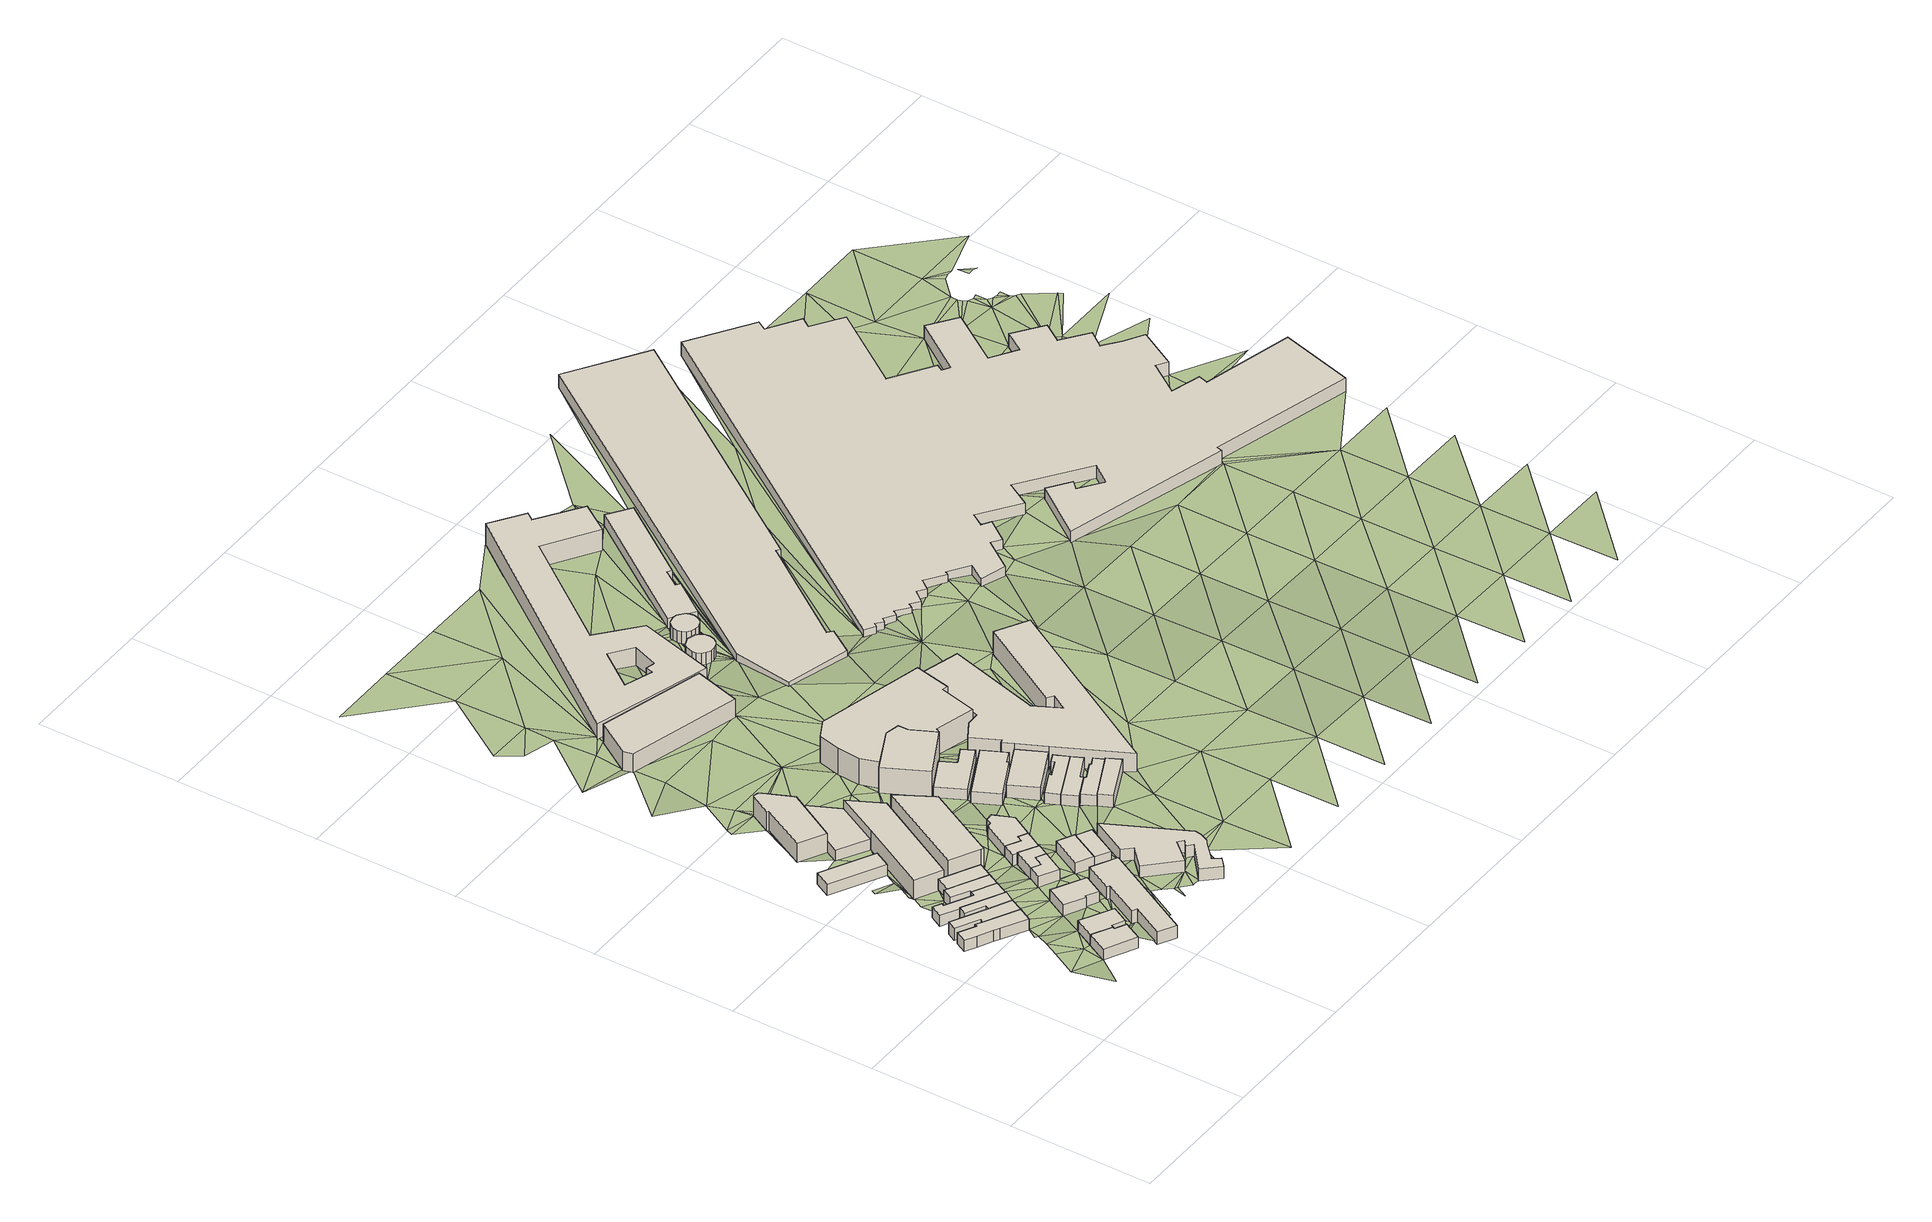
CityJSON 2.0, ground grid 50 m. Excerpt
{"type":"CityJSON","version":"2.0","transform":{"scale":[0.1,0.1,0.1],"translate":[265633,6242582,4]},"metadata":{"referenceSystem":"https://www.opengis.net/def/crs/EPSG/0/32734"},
"CityObjects":{
"building1":{"type":"Building","attributes":{"address":"20 Kingsley Road Salt River Cape Town","building":"house","building:levels":"1","footprint":{"type":"Polygon"},"plus_code":"C9XGXGX3+X2V","ground_height":11.17,"building_height":4.1,"roof_height":15.27},"geometry":[{"type":"Solid","lod":"1","boundaries":[[[[0,1,2,3]],[[1,4,5,2]],[[4,6,7,5]],[[6,8,9,7]],[[8,10,11,9]],[[10,12,13,11]],[[12,14,15,13]],[[14,16,17,15]],[[16,18,19,17]],[[18,0,3,19]],[[3,2,5,7,9,11,13,15,17,19]],[[18,16,14,12,10,8,6,4,1,0]]]]}]},
"building2":{"type":"Building","attributes":{"address":"18 Kingsley Road Salt River Cape Town","building":"house","building:levels":"1","footprint":{"type":"Polygon"},"plus_code":"C9XJXGX6+X4V","ground_height":11.17,"building_height":4.1,"roof_height":15.27},"geometry":[{"type":"Solid","lod":"1","boundaries":[[[[20,21,22,2]],[[21,23,24,22]],[[23,25,26,24]],[[25,27,28,26]],[[27,29,30,28]],[[29,31,5,30]],[[31,20,2,5]],[[2,22,24,26,28,30,5]],[[31,29,27,25,23,21,20]]]]}]},
"building3":{"type":"Building","attributes":{"address":"15 Kingsley Road Salt River Cape Town","building":"house","building:levels":"1","footprint":{"type":"Polygon"},"plus_code":"CCX6XHX9+XHW","ground_height":11.74,"building_height":4.1,"roof_height":15.84},"geometry":[{"type":"Solid","lod":"1","boundaries":[[[[32,33,34,35]],[[33,36,37,34]],[[36,38,39,37]],[[38,40,41,39]],[[40,42,43,41]],[[42,32,35,43]],[[35,34,37,39,41,43]],[[42,40,38,36,33,32]]]]}]},
"building4":{"type":"Building","attributes":{"address":"16 Kingsley Road Salt River Cape Town","building":"house","building:levels":"1","footprint":{"type":"Polygon"},"plus_code":"C9XRX4XP+X8X","ground_height":11.17,"building_height":4.1,"roof_height":15.27},"geometry":[{"type":"Solid","lod":"1","boundaries":[[[[21,44,45,22]],[[44,46,47,48,45]],[[46,49,50,51,48,47]],[[49,52,53,51,50]],[[52,23,24,53]],[[23,21,22,24]],[[22,45,48,51,53,24]],[[23,52,49,46,44,21]]]]}]},
"building5":{"type":"Building","attributes":{"address":"14 Kingsley Road Salt River Cape Town","building":"house","building:levels":"1","footprint":{"type":"Polygon"},"plus_code":"C9XRXVX4+XFX","ground_height":10.74,"building_height":4.1,"roof_height":14.84},"geometry":[{"type":"Solid","lod":"1","boundaries":[[[[44,54,55,56]],[[54,57,58,55]],[[57,59,60,58]],[[59,61,62,60]],[[61,63,64,62]],[[63,65,66,64]],[[65,67,68,66]],[[67,46,47,68]],[[46,44,56,47]],[[56,55,58,60,62,64,66,68,47]],[[46,67,65,63,61,59,57,54,44]]]]}]},
"building6":{"type":"Building","attributes":{"address":"13 Kingsley Road Salt River Cape Town","building":"house","building:levels":"1","footprint":{"type":"Polygon"},"plus_code":"CCXCXMXP+XGR","ground_height":11.74,"building_height":4.1,"roof_height":15.84},"geometry":[{"type":"Solid","lod":"1","boundaries":[[[[33,32,35,34]],[[32,69,70,35]],[[69,71,72,70]],[[71,73,74,72]],[[73,75,76,74]],[[75,33,34,76]],[[34,35,70,72,74,76]],[[75,73,71,69,32,33]]]]}]},
"building7":{"type":"Building","attributes":{"address":"5 Goldsmith Road Salt River Cape Town","building":"house","building:levels":"1","footprint":{"type":"Polygon"},"plus_code":"C9XFXJXV+XHR","ground_height":10.28,"building_height":4.1,"roof_height":14.38},"geometry":[{"type":"Solid","lod":"1","boundaries":[[[[77,78,79,80]],[[78,81,82,79]],[[81,83,84,82]],[[83,77,80,84]],[[80,79,82,84]],[[83,81,78,77]]]]}]},
"building8":{"type":"Building","attributes":{"address":"12 Kingsley Road Salt River Cape Town","building":"house","building:levels":"1","footprint":{"type":"Polygon"},"plus_code":"CCX3XFXR+XCV","ground_height":10.74,"building_height":4.1,"roof_height":14.84},"geometry":[{"type":"Solid","lod":"1","boundaries":[[[[54,85,86,55]],[[85,87,88,86]],[[87,89,90,88]],[[89,91,92,90]],[[91,93,94,92]],[[93,57,58,94]],[[57,54,55,58]],[[55,86,88,90,92,94,58]],[[57,93,91,89,87,85,54]]]]}]},
"building9":{"type":"Building","attributes":{"address":"10 Kingsley Road Salt River Cape Town","building":"house","building:levels":"1","footprint":{"type":"Polygon"},"plus_code":"CCX6XMXG+X8V","ground_height":10.74,"building_height":4.1,"roof_height":14.84},"geometry":[{"type":"Solid","lod":"1","boundaries":[[[[85,95,96,86]],[[95,97,98,96]],[[97,99,100,98]],[[99,87,88,100]],[[87,85,86,88]],[[86,96,98,100,88]],[[87,99,97,95,85]]]]}]},
"building10":{"type":"Building","attributes":{"address":"9 Kingsley Road Salt River Cape Town","building":"house","building:levels":"1","footprint":{"type":"Polygon"},"plus_code":"CCXRXRXC+X4W","ground_height":11.18,"building_height":4.1,"roof_height":15.28},"geometry":[{"type":"Solid","lod":"1","boundaries":[[[[101,102,103,104]],[[102,105,106,103]],[[105,107,108,106]],[[107,109,110,108]],[[109,111,112,110]],[[111,101,104,112]],[[104,103,106,108,110,112]],[[111,109,107,105,102,101]]]]}]},
"building11":{"type":"Building","attributes":{"address":"43 Tennyson Street Salt River Cape Town","building":"house","building:levels":"1","footprint":{"type":"Polygon"},"plus_code":"CFX7XVXM+XHX","ground_height":11.67,"building_height":4.1,"roof_height":15.77},"geometry":[{"type":"Solid","lod":"1","boundaries":[[[[113,114,115,116]],[[114,117,118,115]],[[117,119,120,118]],[[119,121,122,120]],[[121,123,124,122]],[[123,125,126,124]],[[125,127,128,126]],[[127,113,116,128]],[[116,115,118,120,122,124,126,128]],[[127,125,123,121,119,117,114,113]]]]}]},
"building12":{"type":"Building","attributes":{"address":"381 Lower Main Road Salt River Cape Town","building":"office","building:levels":"2","footprint":{"type":"Polygon"},"plus_code":"CCX6XJXJ+X3X","ground_height":10.28,"building_height":6.9,"roof_height":17.18},"geometry":[{"type":"Solid","lod":"1","boundaries":[[[[129,130,131,132,133,134]],[[130,135,136,132,131]],[[135,137,138,136]],[[137,139,140,138]],[[139,129,134,133,140]],[[133,132,136,138,140]],[[139,137,135,130,129]]]]}]},
"building13":{"type":"Building","attributes":{"building":"retail","building:levels":"2","footprint":{"type":"Polygon"},"plus_code":"C9XVXCXX+XJX","ground_height":9.85,"building_height":6.9,"roof_height":16.75},"geometry":[{"type":"Solid","lod":"1","boundaries":[[[[141,142,143,144,145,146]],[[142,147,148,144,143]],[[147,149,150,148]],[[149,151,152,150]],[[151,153,154,152]],[[153,155,156,154]],[[155,157,158,156]],[[157,159,160,158]],[[159,141,146,145,160]],[[145,144,148,150,152,154,156,158,160]],[[159,157,155,153,151,149,147,142,141]]]]}]},
"building14":{"type":"Building","attributes":{"address":"7 Kingsley Road Salt River Cape Town","building":"house","building:levels":"1","footprint":{"type":"Polygon"},"plus_code":"CFX3XFXC+X4W","ground_height":11.18,"building_height":4.1,"roof_height":15.28},"geometry":[{"type":"Solid","lod":"1","boundaries":[[[[161,162,163,164]],[[162,165,166,163]],[[165,167,168,166]],[[167,169,170,168]],[[169,171,172,170]],[[171,161,164,172]],[[164,163,166,168,170,172]],[[171,169,167,165,162,161]]]]}]},
"building15":{"type":"Building","attributes":{"building":"retail","building:levels":"1","footprint":{"type":"Polygon"},"plus_code":"CCX7X4XM+X4X","ground_height":9.85,"building_height":4.1,"roof_height":13.95},"geometry":[{"type":"Solid","lod":"1","boundaries":[[[[173,174,146,134]],[[174,175,176,146]],[[175,177,178,176]],[[177,179,131,178]],[[179,173,134,131]],[[134,146,176,178,131]],[[179,177,175,174,173]]]]}]},
"building16":{"type":"Building","attributes":{"address":"The Baobab Student Accomodation 377 Lower Main Road Salt River Cape Town","building":"residential","building:levels":"3","rooms":"42","residential":"student","footprint":{"type":"Polygon"},"plus_code":"CCXPXJXH+XFW","ground_height":10.78,"building_height":9.7,"roof_height":20.48},"geometry":[{"type":"Solid","lod":"1","boundaries":[[[[180,181,96,182,183,98]],[[181,184,185,182,96]],[[184,186,187,185]],[[186,188,189,187]],[[188,180,98,183,189]],[[183,182,185,187,189]],[[188,186,184,181,180]]]]}]},
"building17":{"type":"Building","attributes":{"address":"5 Kingsley Road Salt River Cape Town","building":"house","building:levels":"1","footprint":{"type":"Polygon"},"plus_code":"CFX6XGXR+X3V","ground_height":11.18,"building_height":4.1,"roof_height":15.28},"geometry":[{"type":"Solid","lod":"1","boundaries":[[[[190,191,172,164]],[[191,192,170,172]],[[192,193,168,170]],[[193,194,195,196,168]],[[194,197,198,199,196,195]],[[197,190,164,199,198]],[[164,172,170,168,196,199]],[[197,194,193,192,191,190]]]]}]},
"building18":{"type":"Building","attributes":{"address":"3 Kingsley Road Salt River Cape Town","building":"house","building:levels":"1","footprint":{"type":"Polygon"},"plus_code":"CFX9X2X5+X4R","ground_height":10.78,"building_height":4.1,"roof_height":14.88},"geometry":[{"type":"Solid","lod":"1","boundaries":[[[[194,200,201,195]],[[200,202,203,201]],[[202,204,205,203]],[[204,206,207,205]],[[206,208,209,207]],[[208,197,198,209]],[[197,194,195,198]],[[195,201,203,205,207,209,198]],[[197,208,206,204,202,200,194]]]]}]},
"building19":{"type":"Building","attributes":{"address":"373 Lower Main Road Salt River Cape Town","building":"house","building:levels":"1","footprint":{"type":"Polygon"},"plus_code":"CFXMXWX7+XVR","ground_height":11.18,"building_height":4.1,"roof_height":15.28},"geometry":[{"type":"Solid","lod":"1","boundaries":[[[[210,211,212,213,214,215]],[[211,216,217,213,212]],[[216,218,219,217]],[[218,210,215,214,219]],[[214,213,217,219]],[[218,216,211,210]]]]}]},
"building20":{"type":"Building","attributes":{"address":"375 Lower Main Road Salt River Cape Town","building":"retail","building:levels":"1","footprint":{"type":"Polygon"},"plus_code":"CFXGX8XQ+XGR","ground_height":10.78,"building_height":4.1,"roof_height":14.88},"geometry":[{"type":"Solid","lod":"1","boundaries":[[[[220,221,222,201]],[[221,223,224,222]],[[223,225,226,224]],[[225,227,228,226]],[[227,229,230,228]],[[229,231,207,230]],[[231,232,205,207]],[[232,233,203,205]],[[233,220,201,203]],[[201,222,224,226,228,230,207,205,203]],[[233,232,231,229,227,225,223,221,220]]]]}]},
"building21":{"type":"Building","attributes":{"address":"371 Lower Main Road Salt River Cape Town","building":"house","building:levels":"1","footprint":{"type":"Polygon"},"plus_code":"CFXXX8XH+XFW","ground_height":10.99,"building_height":4.1,"roof_height":15.09},"geometry":[{"type":"Solid","lod":"1","boundaries":[[[[210,218,234,215]],[[218,235,236,234]],[[235,237,238,236]],[[237,210,215,238]],[[215,234,236,238]],[[237,235,218,210]]]]}]},
"building22":{"type":"Building","attributes":{"address":"369 Lower Main Road Salt River Cape Town","building":"commercial","building:levels":"1","footprint":{"type":"Polygon"},"plus_code":"CGXCXVXW+XJW","ground_height":11.42,"building_height":4.1,"roof_height":15.52},"geometry":[{"type":"Solid","lod":"1","boundaries":[[[[239,240,241,242]],[[240,243,244,241]],[[243,245,246,244]],[[245,247,248,246]],[[247,249,250,248]],[[249,251,252,250]],[[251,253,254,252]],[[253,255,256,254]],[[255,257,258,256]],[[257,259,260,258]],[[259,261,262,260]],[[261,263,264,262]],[[263,265,266,264]],[[265,267,268,266]],[[267,269,270,268]],[[269,271,272,270]],[[271,239,242,272]],[[242,241,244,246,248,250,252,254,256,258,260,262,264,266,268,270,272]],[[271,269,267,265,263,261,259,257,255,253,251,249,247,245,243,240,239]]]]}]},
"building23":{"type":"Building","attributes":{"address":"266 Lower Main Road Salt River Cape Town","building":"commercial","building:levels":"3","footprint":{"type":"Polygon"},"plus_code":"CGX3XMXX+X6W","ground_height":9.84,"building_height":9.7,"roof_height":19.54},"geometry":[{"type":"Solid","lod":"1","boundaries":[[[[273,274,275,276]],[[274,277,278,275]],[[277,279,280,278]],[[279,281,282,280]],[[281,283,284,282]],[[283,285,286,284]],[[285,273,276,286]],[[276,275,278,280,282,284,286]],[[285,283,281,279,277,274,273]]]]}]},
"building24":{"type":"Building","attributes":{"address":"The Palace 1-3 Malta Road Salt River Cape Town","building":"cinema","building:use":"commercial","building:levels":"2","footprint":{"type":"Polygon"},"plus_code":"CCXXXJXG+XPW","ground_height":8.34,"building_height":6.9,"roof_height":15.24},"geometry":[{"type":"Solid","lod":"1","boundaries":[[[[287,288,289,290]],[[288,291,292,289]],[[291,293,294,292]],[[293,295,296,294]],[[295,287,290,296]],[[290,289,292,294,296]],[[295,293,291,288,287]]]]}]},
"building25":{"type":"Building","attributes":{"address":"262 Lower Main Road Salt River Cape Town","building":"retail","building:levels":"1","footprint":{"type":"Polygon"},"plus_code":"CGX6X5X4+XFR","ground_height":10.2,"building_height":4.1,"roof_height":14.3},"geometry":[{"type":"Solid","lod":"1","boundaries":[[[[297,298,299,300]],[[298,301,302,299]],[[301,303,304,302]],[[303,305,306,304]],[[305,307,308,306]],[[307,297,300,308]],[[300,299,302,304,306,308]],[[307,305,303,301,298,297]]]]}]},
"building26":{"type":"Building","attributes":{"address":"260 Lower Main Road Salt River Cape Town","building":"retail","building:levels":"1","footprint":{"type":"Polygon"},"plus_code":"CGXHXPXQ+XHV","ground_height":10.2,"building_height":4.1,"roof_height":14.3},"geometry":[{"type":"Solid","lod":"1","boundaries":[[[[309,310,311,312]],[[310,313,314,311]],[[313,315,316,314]],[[315,317,318,316]],[[317,319,320,318]],[[319,309,312,320]],[[312,311,314,316,318,320]],[[319,317,315,313,310,309]]]]}]},
"building27":{"type":"Building","attributes":{"address":"258 Lower Main Road Salt River Cape Town","building":"retail","building:levels":"1","footprint":{"type":"Polygon"},"plus_code":"CGXWXXXC+XGW","ground_height":10.62,"building_height":4.1,"roof_height":14.72},"geometry":[{"type":"Solid","lod":"1","boundaries":[[[[321,322,323,324]],[[322,325,326,323]],[[325,327,328,326]],[[327,321,324,328]],[[324,323,326,328]],[[327,325,322,321]]]]}]},
"building28":{"type":"Building","attributes":{"address":"Lower Main Road Salt River Cape Town","building":"retail","building:levels":"1","footprint":{"type":"Polygon"},"plus_code":"CHX3XGXQ+X2V","ground_height":10.25,"building_height":4.1,"roof_height":14.35},"geometry":[{"type":"Solid","lod":"1","boundaries":[[[[329,330,331,332]],[[330,333,334,331]],[[333,335,336,334]],[[335,337,338,336]],[[337,339,340,338]],[[339,341,342,340]],[[341,343,344,342]],[[343,329,332,344]],[[332,331,334,336,338,340,342,344]],[[343,341,339,337,335,333,330,329]]]]}]},
"building29":{"type":"Building","attributes":{"address":"Lower Main Road Salt River Cape Town","building":"retail","building:levels":"1","footprint":{"type":"Polygon"},"plus_code":"CHX5XWXW+X7W","ground_height":10.25,"building_height":4.1,"roof_height":14.35},"geometry":[{"type":"Solid","lod":"1","boundaries":[[[[330,329,332,331]],[[329,345,346,332]],[[345,347,348,346]],[[347,349,350,348]],[[349,351,352,350]],[[351,353,354,352]],[[353,330,331,354]],[[331,332,346,348,350,352,354]],[[353,351,349,347,345,329,330]]]]}]},
"building30":{"type":"Building","attributes":{"address":"Lower Main Road Salt River Cape Town","building":"retail","building:levels":"1","footprint":{"type":"Polygon"},"plus_code":"CHX8XRX2+XMV","ground_height":10.25,"building_height":4.1,"roof_height":14.35},"geometry":[{"type":"Solid","lod":"1","boundaries":[[[[355,356,357,358]],[[356,359,360,357]],[[359,361,362,360]],[[361,363,364,362]],[[363,365,366,364]],[[365,349,350,366]],[[349,347,348,350]],[[347,355,358,348]],[[358,357,360,362,364,366,350,348]],[[347,349,365,363,361,359,356,355]]]]}]},
"building31":{"type":"Building","attributes":{"address":"Lower Main Road Salt River Cape Town","building":"retail","building:levels":"1","footprint":{"type":"Polygon"},"plus_code":"CHXFX6X7+XHV","ground_height":10.72,"building_height":4.1,"roof_height":14.82},"geometry":[{"type":"Solid","lod":"1","boundaries":[[[[355,367,368,369,370,358]],[[367,371,372,369,368]],[[371,356,373,372]],[[356,355,358,370,373]],[[370,369,372,373]],[[356,371,367,355]]]]}]},
"building32":{"type":"Building","attributes":{"address":"Malta House 3 Malta Road 7925 Salt River","building":"commercial","building:levels":"3","footprint":{"type":"Polygon"},"plus_code":"CGXJXHX7+XMW","ground_height":9.84,"building_height":9.7,"roof_height":19.54},"geometry":[{"type":"Solid","lod":"1","boundaries":[[[[374,375,376,377]],[[375,378,379,376]],[[378,380,381,379]],[[380,382,383,381]],[[382,384,385,282,383]],[[384,386,280,282,385]],[[386,387,278,280]],[[387,388,275,278]],[[388,389,276,275]],[[389,390,391,276]],[[390,392,393,391]],[[392,394,395,393]],[[394,396,397,398,395]],[[396,374,377,398,397]],[[377,376,379,381,383,282,280,278,275,276,391,393,395,398]],[[396,394,392,390,389,388,387,386,384,382,380,378,375,374]]]]}]},
"building33":{"type":"Building","attributes":{"address":"4 Malta Road Salt River Cape Town","building":"industrial","building:levels":"2","footprint":{"type":"Polygon"},"plus_code":"CHXMX6X5+XRX","ground_height":9.91,"building_height":6.9,"roof_height":16.81},"geometry":[{"type":"Solid","lod":"1","boundaries":[[[[399,400,397,401]],[[400,402,403,397]],[[402,404,405,403]],[[404,406,407,405]],[[406,408,409,407]],[[408,410,411,409]],[[410,412,323,413,411]],[[412,414,324,415,413,323]],[[414,416,417,415,324]],[[416,418,419,417]],[[418,420,421,419]],[[420,422,423,421]],[[422,424,425,423]],[[424,426,427,425]],[[426,428,429,427]],[[428,430,431,429]],[[430,399,401,431]],[[401,397,403,405,407,409,411,413,415,417,419,421,423,425,427,429,431]],[[430,428,426,424,422,420,418,416,414,412,410,408,406,404,402,400,399]]]]}]},
"building34":{"type":"Building","attributes":{"building":"storage_tank","building:levels":"1","footprint":{"type":"Polygon"},"plus_code":"CGXVX9XX+XCV","ground_height":8.06,"building_height":4.1,"roof_height":12.16},"geometry":[{"type":"Solid","lod":"1","boundaries":[[[[432,433,434,435]],[[433,436,437,434]],[[436,438,439,437]],[[438,440,441,439]],[[440,442,443,441]],[[442,444,445,443]],[[444,446,447,445]],[[446,448,449,447]],[[448,450,451,449]],[[450,452,453,451]],[[452,454,455,453]],[[454,456,457,455]],[[456,458,459,457]],[[458,460,461,459]],[[460,462,463,461]],[[462,432,435,463]],[[435,434,437,439,441,443,445,447,449,451,453,455,457,459,461,463]],[[462,460,458,456,454,452,450,448,446,444,442,440,438,436,433,432]]]]}]},
"building35":{"type":"Building","attributes":{"address":"6 Spencer Road Salt River Cape Town","building":"commercial","building:levels":"2","footprint":{"type":"Polygon"},"plus_code":"CGX5X6XH+X8W","ground_height":6.49,"building_height":6.9,"roof_height":13.39},"geometry":[{"type":"Solid","lod":"1","boundaries":[[[[464,465,466,467]],[[465,468,469,466]],[[468,470,471,469]],[[470,472,473,471]],[[472,474,475,473]],[[474,476,477,475]],[[476,478,479,477]],[[478,480,481,479]],[[480,482,483,481]],[[482,464,467,483]],[[484,485,486,487]],[[485,488,489,486]],[[488,490,491,489]],[[490,492,493,491]],[[492,494,495,493]],[[494,484,487,495]],[[467,466,469,471,473,475,477,479,481,483],[487,486,489,491,493,495]],[[482,480,478,476,474,472,470,468,465,464],[494,492,490,488,485,484]]]]}]},
"building36":{"type":"Building","attributes":{"building":"storage_tank","building:levels":"1","footprint":{"type":"Polygon"},"plus_code":"CHX5XMXV+X2X","ground_height":7.7,"building_height":4.1,"roof_height":11.8},"geometry":[{"type":"Solid","lod":"1","boundaries":[[[[496,497,498,499]],[[497,500,501,498]],[[500,502,503,501]],[[502,504,505,503]],[[504,506,507,505]],[[506,508,509,507]],[[508,510,511,509]],[[510,512,513,511]],[[512,514,515,513]],[[514,516,517,515]],[[516,518,519,517]],[[518,520,521,519]],[[520,522,523,521]],[[522,524,525,523]],[[524,526,527,525]],[[526,528,529,527]],[[528,496,499,529]],[[499,498,501,503,505,507,509,511,513,515,517,519,521,523,525,527,529]],[[528,526,524,522,520,518,516,514,512,510,508,506,504,502,500,497,496]]]]}]},
"building37":{"type":"Building","attributes":{"building":"industrial","building:levels":"1","footprint":{"type":"Polygon"},"plus_code":"CJXCXGXV+XJV","ground_height":5.77,"building_height":4.1,"roof_height":9.87},"geometry":[{"type":"Solid","lod":"1","boundaries":[[[[530,531,532,533]],[[531,534,535,532]],[[534,536,537,535]],[[536,538,539,537]],[[538,540,541,539]],[[540,542,543,541]],[[542,544,545,543]],[[544,530,533,545]],[[533,532,535,537,539,541,543,545]],[[544,542,540,538,536,534,531,530]]]]}]},
"building38":{"type":"Building","attributes":{"building":"industrial","building:levels":"1","footprint":{"type":"Polygon"},"plus_code":"CPX4XGX5+XQW","ground_height":5.6,"building_height":4.1,"roof_height":9.7},"geometry":[{"type":"Solid","lod":"1","boundaries":[[[[546,547,548,549]],[[547,550,551,548]],[[550,552,553,551]],[[552,554,555,553]],[[554,556,557,555]],[[556,558,559,557]],[[558,560,561,559]],[[560,562,563,561]],[[562,546,549,563]],[[549,548,551,553,555,557,559,561,563]],[[562,560,558,556,554,552,550,547,546]]]]}]},
"building39":{"type":"Building","attributes":{"building":"industrial","building:levels":"1","footprint":{"type":"Polygon"},"plus_code":"CVX2X3XW+XRW","ground_height":5.44,"building_height":4.1,"roof_height":9.54},"geometry":[{"type":"Solid","lod":"1","boundaries":[[[[564,565,566,567]],[[565,568,569,566]],[[568,570,571,569]],[[570,572,573,571]],[[572,574,575,573]],[[574,576,577,575]],[[576,578,579,577]],[[578,580,581,579]],[[580,582,583,581]],[[582,584,585,583]],[[584,586,587,585]],[[586,588,589,587]],[[588,590,591,589]],[[590,592,593,591]],[[592,594,595,593]],[[594,596,597,595]],[[596,598,599,597]],[[598,600,601,599]],[[600,602,603,601]],[[602,604,605,603]],[[604,606,607,605]],[[606,608,609,607]],[[608,610,611,609]],[[610,612,613,611]],[[612,614,615,613]],[[614,616,617,615]],[[616,618,619,617]],[[618,620,621,619]],[[620,622,623,621]],[[622,624,625,623]],[[624,626,627,625]],[[626,628,629,627]],[[628,630,631,629]],[[630,632,633,631]],[[632,634,635,633]],[[634,636,637,635]],[[636,638,639,637]],[[638,640,641,639]],[[640,642,643,641]],[[642,644,645,643]],[[644,646,647,645]],[[646,648,649,647]],[[648,650,651,649]],[[650,652,653,651]],[[652,654,655,653]],[[654,656,657,655]],[[656,658,659,657]],[[658,660,661,659]],[[660,662,663,661]],[[662,664,665,663]],[[664,666,667,665]],[[666,668,669,667]],[[668,670,671,669]],[[670,672,673,671]],[[672,674,675,673]],[[674,676,677,675]],[[676,678,679,677]],[[678,680,681,679]],[[680,682,683,681]],[[682,684,685,683]],[[684,564,567,685]],[[567,566,569,571,573,575,577,579,581,583,585,587,589,591,593,595,597,599,601,603,605,607,609,611,613,615,617,619,621,623,625,627,629,631,633,635,637,639,641,643,645,647,649,651,653,655,657,659,661,663,665,667,669,671,673,675,677,679,681,683,685]],[[684,682,680,678,676,674,672,670,668,666,664,662,660,658,656,654,652,650,648,646,644,642,640,638,636,634,632,630,628,626,624,622,620,618,616,614,612,610,608,606,604,602,600,598,596,594,592,590,588,586,584,582,580,578,576,574,572,570,568,565,564]]]]}]},
"terrain1":{"type":"TINRelief","geometry":[{"type":"CompositeSurface","lod":"1","boundaries":[[[686,687,36]],[[688,686,689]],[[36,689,686]],[[690,688,689]],[[36,33,689]],[[691,25,692]],[[689,75,690]],[[693,694,695]],[[690,75,695]],[[689,33,75]],[[696,691,692]],[[91,63,61]],[[693,695,102]],[[63,89,697]],[[61,59,91]],[[89,63,91]],[[102,695,75]],[[40,32,42]],[[40,69,32]],[[698,697,89]],[[699,693,102]],[[700,701,698]],[[40,71,69]],[[700,702,701]],[[91,59,57]],[[93,91,57]],[[703,704,705]],[[700,698,99]],[[89,99,698]],[[704,703,702]],[[706,40,707]],[[702,700,704]],[[99,89,87]],[[71,40,706]],[[101,708,699]],[[75,709,102]],[[699,102,101]],[[99,710,700]],[[700,711,704]],[[73,709,75]],[[71,712,73]],[[706,712,71]],[[708,101,713]],[[99,97,710]],[[714,83,715]],[[700,716,711]],[[713,162,717]],[[712,718,73]],[[709,73,719]],[[101,162,713]],[[175,720,714]],[[719,721,709]],[[73,722,719]],[[73,718,722]],[[161,85,717]],[[715,711,716]],[[717,162,161]],[[716,714,715]],[[101,165,162]],[[723,85,724]],[[725,127,726]],[[727,728,720]],[[725,729,730]],[[722,111,719]],[[101,111,165]],[[97,188,710]],[[724,85,208]],[[85,161,208]],[[731,732,151]],[[111,722,733]],[[151,732,728]],[[734,165,111]],[[730,127,725]],[[161,197,208]],[[165,734,735]],[[208,206,724]],[[731,151,736]],[[111,733,734]],[[736,737,731]],[[735,167,165]],[[167,735,734]],[[738,724,206]],[[739,710,188]],[[737,740,741]],[[730,742,743]],[[736,151,149]],[[744,745,746]],[[733,747,734]],[[149,147,736]],[[730,743,127]],[[738,186,724]],[[733,127,747]],[[734,748,167]],[[742,744,749]],[[750,741,740]],[[749,743,742]],[[744,746,749]],[[751,167,748]],[[738,206,752]],[[746,753,749]],[[235,747,127]],[[754,750,755]],[[743,756,127]],[[753,757,749]],[[200,751,748]],[[127,249,235]],[[754,755,758]],[[738,752,186]],[[127,756,249]],[[759,737,736]],[[760,174,129]],[[736,147,759]],[[759,147,142]],[[200,748,210]],[[174,759,142]],[[760,129,739]],[[761,754,758]],[[752,762,763]],[[752,763,186]],[[237,235,249]],[[749,757,764]],[[765,739,188]],[[766,767,768]],[[769,186,763]],[[770,740,737]],[[188,186,771]],[[772,749,773]],[[749,764,773]],[[249,247,237]],[[760,739,765]],[[774,775,776]],[[760,777,174]],[[755,778,758]],[[237,247,210]],[[210,779,200]],[[740,770,750]],[[186,769,780]],[[761,768,767]],[[200,779,221]],[[188,771,765]],[[781,772,773]],[[759,174,777]],[[776,775,782]],[[783,769,221]],[[759,770,737]],[[761,758,784]],[[768,785,766]],[[186,301,771]],[[758,778,784]],[[186,780,301]],[[765,786,760]],[[787,210,247]],[[780,769,783]],[[768,761,784]],[[777,760,786]],[[765,771,788]],[[789,786,765]],[[783,221,779]],[[210,790,779]],[[790,210,787]],[[791,247,792]],[[785,793,794]],[[795,796,782]],[[797,759,777]],[[788,771,297]],[[779,798,783]],[[792,796,795]],[[787,247,799]],[[782,800,795]],[[799,247,791]],[[801,750,770]],[[802,779,790]],[[798,779,803]],[[803,779,802]],[[759,797,375]],[[301,780,804]],[[783,798,805]],[[787,799,806]],[[768,784,807]],[[778,293,784]],[[808,803,802]],[[770,759,801]],[[788,297,273]],[[792,809,791]],[[792,795,809]],[[785,768,807]],[[801,759,375]],[[303,301,804]],[[297,307,305]],[[322,805,798]],[[793,785,807]],[[810,803,808]],[[297,305,273]],[[808,811,337]],[[812,795,800]],[[813,805,317]],[[349,363,351]],[[363,349,365]],[[337,335,808]],[[371,791,809]],[[801,375,814]],[[815,273,305]],[[815,816,273]],[[305,303,815]],[[335,810,808]],[[815,303,804]],[[317,805,322]],[[804,317,817]],[[784,293,818]],[[353,351,363]],[[819,815,804]],[[819,804,817]],[[317,322,817]],[[333,810,335]],[[815,820,816]],[[359,363,361]],[[333,330,810]],[[795,821,809]],[[353,363,359]],[[330,359,810]],[[809,822,371]],[[801,814,823]],[[359,330,353]],[[807,824,793]],[[825,826,827]],[[820,828,816]],[[810,359,822]],[[801,823,293]],[[822,359,356]],[[829,827,826]],[[374,814,375]],[[356,371,822]],[[784,830,807]],[[812,821,795]],[[809,821,822]],[[831,828,820]],[[823,814,832]],[[293,823,818]],[[833,834,826]],[[826,834,829]],[[396,828,831]],[[396,394,828]],[[832,814,835]],[[818,823,836]],[[835,814,374]],[[836,823,832]],[[837,818,838]],[[838,818,839]],[[840,839,818]],[[841,818,837]],[[840,818,842]],[[822,821,843]],[[844,812,845]],[[830,824,807]],[[842,818,836]],[[841,846,818]],[[847,848,849]],[[850,851,846]],[[849,848,852]],[[841,853,846]],[[812,844,821]],[[842,836,854]],[[830,784,855]],[[854,836,856]],[[857,858,853]],[[856,836,859]],[[846,853,858]],[[832,835,860]],[[442,859,836]],[[861,857,862]],[[858,857,863]],[[863,857,861]],[[864,846,858]],[[849,865,847]],[[850,846,866]],[[867,861,862]],[[846,864,868]],[[869,870,862]],[[867,862,870]],[[836,871,442]],[[872,846,868]],[[869,446,873]],[[874,446,444]],[[444,442,871]],[[873,870,869]],[[821,875,843]],[[843,418,822]],[[876,851,850]],[[866,846,872]],[[873,446,874]],[[865,877,847]],[[871,874,444]],[[878,835,374]],[[844,875,821]],[[866,872,506]],[[871,836,879]],[[506,504,866]],[[866,504,502]],[[878,374,877]],[[835,878,860]],[[850,866,876]],[[879,880,871]],[[502,879,866]],[[880,879,881]],[[849,882,865]],[[881,879,500]],[[502,500,879]],[[883,879,836]],[[875,884,843]],[[851,876,885]],[[886,887,844]],[[882,877,865]],[[860,888,889]],[[878,877,882]],[[860,890,888]],[[878,890,860]],[[836,891,883]],[[843,884,892]],[[418,843,892]],[[875,844,893]],[[890,878,894]],[[895,890,894]],[[896,876,866]],[[894,878,897]],[[891,836,898]],[[899,883,891]],[[900,889,901]],[[844,887,893]],[[894,897,902]],[[903,899,891]],[[897,878,904]],[[888,901,889]],[[884,875,905]],[[882,906,878]],[[885,876,896]],[[418,907,882]],[[908,904,878]],[[909,897,904]],[[531,896,866]],[[892,907,418]],[[836,530,898]],[[875,893,905]],[[878,906,908]],[[906,882,907]],[[910,904,908]],[[884,911,892]],[[900,901,912]],[[913,887,914]],[[915,916,917]],[[908,918,919]],[[884,905,911]],[[918,908,906]],[[915,478,916]],[[907,892,920]],[[898,530,891]],[[921,901,888]],[[906,907,922]],[[896,531,478]],[[893,887,923]],[[918,906,924]],[[918,924,925]],[[911,920,892]],[[926,916,478]],[[922,924,906]],[[922,907,927]],[[887,913,923]],[[478,531,926]],[[905,893,928]],[[927,907,920]],[[531,530,926]],[[929,530,836]],[[930,924,922]],[[931,924,930]],[[893,923,928]],[[932,911,905]],[[921,888,933]],[[934,935,913]],[[936,927,920]],[[905,928,932]],[[530,937,926]],[[936,938,927]],[[911,939,920]],[[913,940,923]],[[941,938,936]],[[920,942,936]],[[911,932,939]],[[913,935,940]],[[936,942,941]],[[923,943,928]],[[920,939,942]],[[944,945,946]],[[921,554,901]],[[923,940,943]],[[941,947,946]],[[942,947,941]],[[928,948,932]],[[949,933,888]],[[947,944,946]],[[950,951,935]],[[928,943,948]],[[939,932,952]],[[953,947,942]],[[939,952,942]],[[940,935,954]],[[952,932,948]],[[955,947,953]],[[554,921,933]],[[935,951,954]],[[943,940,956]],[[957,955,953]],[[940,954,956]],[[957,958,959]],[[957,960,955]],[[961,948,943]],[[952,962,942]],[[963,951,964]],[[957,959,960]],[[943,956,961]],[[948,965,952]],[[951,966,954]],[[948,961,965]],[[951,963,966]],[[954,967,956]],[[952,965,962]],[[954,966,967]],[[956,968,961]],[[969,970,963]],[[965,961,968]],[[956,967,968]],[[965,968,962]],[[962,968,971]],[[966,963,972]],[[973,974,975]],[[967,966,976]],[[977,978,974]],[[979,980,981]],[[979,981,982]],[[977,974,973]],[[979,982,980]],[[971,968,983]],[[676,978,977]],[[967,984,968]],[[985,676,982]],[[980,982,986]],[[987,988,989]],[[990,991,992]],[[991,990,993]],[[982,676,986]],[[994,676,977]],[[989,995,987]],[[986,676,994]],[[996,992,997]],[[994,977,998]],[[977,995,999]],[[1000,1001,1002]],[[992,996,990]],[[1003,1004,1005]],[[1004,1003,1001]],[[1006,995,989]],[[1006,989,1005]],[[1001,1000,1007]],[[977,999,998]],[[995,1008,999]],[[995,1006,1009]],[[995,1009,1008]],[[994,1010,986]],[[1011,994,998]],[[1001,1007,1012]],[[1004,1013,1005]],[[1014,1006,1005]],[[1004,1001,1015]],[[1009,1006,1016]],[[1010,994,1011]],[[1017,1016,1006]],[[1018,1014,1005]],[[1006,1019,1017]],[[1020,1016,1017]],[[1021,1019,1006]],[[1005,1013,1018]],[[1006,1014,1021]],[[1021,1022,1019]],[[998,1023,1011]],[[1004,1024,1013]],[[1025,1022,1021]],[[1026,1011,1023]],[[1027,1011,1026]],[[1028,1029,1030]],[[1029,1031,1030]],[[1032,1011,1027]],[[1011,1032,1010]]]}]}
},
"vertices":[
[250,436,71],[275,483,71],[275,483,113],[250,436,113],[161,543,71],[161,543,113],[138,556,71],[138,556,113],[134,547,71],[134,547,113],[75,578,71],[75,578,113],[55,539,71],[55,539,113],[93,519,71],[93,519,113],[143,493,71],[143,493,113],[162,483,71],[162,483,113],
[275,483,67],[298,528,67],[298,528,113],[223,565,67],[223,565,113],[104,628,67],[104,628,113],[87,597,67],[87,597,113],[167,555,67],[167,555,113],[161,543,67],
[352,202,77],[284,238,77],[284,238,118],[352,202,118],[245,166,77],[245,166,118],[353,111,77],[353,111,118],[386,175,77],[386,175,118],[348,195,77],[348,195,118],
[321,565,67],[321,565,113],[180,639,67],[180,639,108],[180,639,113],[165,610,67],[165,610,108],[165,610,113],[229,578,67],[229,578,113],
[347,616,67],[347,616,108],[321,565,108],[267,657,67],[267,657,108],[259,641,67],[259,641,108],[167,689,67],[167,689,108],[172,698,67],[172,698,108],[143,713,67],[143,713,108],[120,670,67],[120,670,108],
[356,210,77],[356,210,118],[398,188,77],[398,188,118],[430,248,77],[430,248,118],[320,307,77],[320,307,118],
[62,1037,62],[242,941,62],[242,941,104],[62,1037,104],[272,998,62],[272,998,104],[92,1093,62],[92,1093,104],
[368,657,67],[368,657,108],[240,724,67],[240,724,108],[229,729,67],[229,729,108],[210,693,67],[210,693,108],[270,662,67],[270,662,108],
[394,706,67],[394,706,108],[296,757,67],[296,757,108],[265,773,67],[265,773,108],
[402,463,72],[362,388,72],[362,388,113],[402,463,113],[432,351,72],[432,351,113],[435,358,72],[435,358,113],[478,336,72],[478,336,113],[514,404,72],[514,404,113],
[554,422,70],[503,326,70],[503,326,118],[554,422,118],[512,321,70],[512,321,118],[447,198,70],[447,198,118],[464,189,70],[464,189,118],[405,78,70],[405,78,118],[465,47,70],[465,47,118],[641,377,70],[641,377,118],
[400,1204,60],[322,1055,60],[322,1055,99],[322,1055,132],[400,1204,132],[400,1204,99],[192,812,60],[192,812,132],[285,766,60],[285,766,132],[459,1089,60],[459,1089,132],
[338,1334,56],[296,1429,56],[296,1429,99],[296,1429,128],[338,1334,128],[338,1334,99],[289,1438,56],[289,1438,128],[273,1443,56],[273,1443,128],[266,1438,56],[266,1438,128],[228,1365,56],[228,1365,128],[234,1362,56],[234,1362,128],[152,1205,56],[152,1205,128],[242,1158,56],[242,1158,128],
[458,570,72],[436,527,72],[436,527,113],[458,570,113],[501,493,72],[501,493,113],[542,569,72],[542,569,113],[508,587,72],[508,587,113],[490,553,72],[490,553,113],
[400,1204,58],[338,1334,58],[242,1158,58],[242,1158,99],[218,1113,58],[218,1113,99],[322,1055,58],
[296,757,63],[394,706,63],[394,706,165],[296,757,165],[403,701,63],[403,701,165],[536,954,63],[536,954,165],[466,1078,63],[466,1078,165],
[458,570,68],[490,553,68],[508,587,68],[542,569,68],[563,608,68],[563,608,109],[563,608,113],[498,644,68],[498,644,109],[498,644,113],
[598,672,68],[598,672,109],[567,689,68],[567,689,109],[557,669,68],[557,669,109],[508,696,68],[508,696,109],[484,651,68],[484,651,109],
[665,549,70],[609,579,70],[609,579,111],[609,579,113],[665,549,113],[665,549,111],[553,472,70],[553,472,113],[609,442,70],[609,442,113],
[598,672,66],[640,747,66],[640,747,109],[611,813,66],[611,813,109],[584,812,66],[584,812,109],[575,793,66],[575,793,109],[560,792,66],[560,792,109],[508,696,66],[557,669,66],[567,689,66],
[609,442,111],[661,415,70],[661,415,111],[717,522,70],[717,522,111],
[850,197,70],[862,206,70],[862,206,115],[850,197,115],[875,236,70],[875,236,115],[878,258,70],[878,258,115],[747,524,70],[747,524,115],[679,395,70],[679,395,115],[708,364,70],[708,364,115],[646,302,70],[646,302,115],[743,205,70],[743,205,115],[803,275,70],[803,275,115],[823,259,70],[823,259,115],[802,242,70],[802,242,115],[823,225,70],[823,225,115],[731,147,70],[731,147,115],[783,92,70],[783,92,115],[814,119,70],[814,119,115],[795,144,70],[795,144,115],
[809,1134,58],[767,1218,58],[767,1218,155],[809,1134,155],[766,1252,58],[766,1252,155],[716,1263,58],[716,1263,155],[589,1200,58],[589,1200,155],[565,1188,58],[565,1188,155],[638,1045,58],[638,1045,155],
[248,1898,41],[256,1865,41],[256,1865,112],[248,1898,112],[647,1760,41],[647,1760,112],[691,1919,41],[691,1919,112],[327,2020,41],[327,2020,112],
[745,1094,62],[633,1037,62],[633,1037,103],[745,1094,103],[680,945,62],[680,945,103],[851,1031,62],[851,1031,103],[830,1072,62],[830,1072,103],[772,1042,62],[772,1042,103],
[677,931,59],[720,846,59],[720,846,103],[677,931,103],[859,915,59],[859,915,103],[856,922,59],[856,922,103],[898,942,59],[898,942,103],[859,1021,59],[859,1021,103],
[961,842,59],[915,935,59],[915,935,107],[961,842,107],[758,859,59],[758,859,107],[804,765,59],[804,765,107],
[815,700,62],[984,779,62],[984,779,103],[815,700,103],[961,827,62],[961,827,103],[930,813,62],[930,813,103],[935,802,62],[935,802,103],[879,776,62],[879,776,103],[875,784,62],[875,784,103],[794,745,62],[794,745,103],
[839,649,62],[839,649,103],[848,653,62],[848,653,103],[923,689,62],[923,689,103],[919,699,62],[919,699,103],[1002,740,62],[1002,740,103],
[871,607,62],[1031,684,62],[1031,684,103],[871,607,103],[1015,719,62],[1015,719,103],[987,705,62],[987,705,103],[984,710,62],[984,710,103],[926,682,62],[926,682,103],
[893,561,62],[893,561,103],[893,561,108],[871,607,108],[1054,637,62],[1054,637,108],[1031,684,108],
[1032,1361,55],[657,1452,55],[657,1452,155],[1032,1361,155],[593,1418,55],[593,1418,155],[575,1342,55],[575,1342,155],[568,1263,55],[568,1263,155],[589,1200,55],[589,1200,128],[716,1263,55],[766,1252,55],[767,1218,55],[809,1134,55],[816,1147,55],[816,1147,155],[955,1110,55],[955,1110,155],[986,1239,55],[986,1239,155],[1005,1235,55],[1005,1235,128],[1005,1235,155],
[1032,1361,41],[1005,1235,41],[1032,1361,128],[967,1105,41],[967,1105,128],[922,1103,41],[922,1103,128],[863,1067,41],[863,1067,128],[910,975,41],[910,975,128],[898,971,41],[898,971,128],[915,935,41],[915,935,128],[961,842,41],[961,842,128],[1080,604,41],[1080,604,128],[1440,1228,41],[1440,1228,128],[1332,1289,41],[1332,1289,128],[1152,978,41],[1152,978,128],[1173,964,41],[1173,964,128],[1142,908,41],[1142,908,128],[1095,997,41],[1095,997,128],[1183,1319,41],[1183,1319,128],
[818,1978,37],[833,1971,37],[833,1971,82],[818,1978,82],[849,1970,37],[849,1970,82],[864,1975,37],[864,1975,82],[877,1984,37],[877,1984,82],[886,1997,37],[886,1997,82],[890,2013,37],[890,2013,82],[889,2029,37],[889,2029,82],[882,2043,37],[882,2043,82],[871,2054,37],[871,2054,82],[842,2063,37],[842,2063,82],[816,2053,37],[816,2053,82],[806,2043,37],[806,2043,82],[797,2017,37],[797,2017,82],[799,2003,37],[799,2003,82],[806,1989,37],[806,1989,82],
[958,2866,14],[336,2048,14],[336,2048,94],[958,2866,94],[744,1928,14],[744,1928,94],[815,2192,14],[815,2192,94],[681,2306,14],[681,2306,94],[954,2672,14],[954,2672,94],[1128,2560,14],[1128,2560,94],[1196,2661,14],[1196,2661,94],[1050,2762,14],[1050,2762,94],[1069,2789,14],[1069,2789,94],[539,2086,14],[634,2214,14],[634,2214,94],[539,2086,94],[708,2158,14],[708,2158,94],[674,2070,14],[674,2070,94],[643,2078,14],[643,2078,94],[636,2052,14],[636,2052,94],
[948,2097,28],[952,2112,28],[952,2112,78],[948,2097,78],[950,2128,28],[950,2128,78],[944,2140,28],[944,2140,78],[924,2156,28],[924,2156,78],[910,2159,28],[910,2159,78],[885,2154,28],[885,2154,78],[873,2144,28],[873,2144,78],[865,2131,28],[865,2131,78],[862,2115,28],[862,2115,78],[864,2100,28],[864,2100,78],[872,2087,28],[872,2087,78],[883,2076,28],[883,2076,78],[898,2071,28],[898,2071,78],[913,2070,28],[913,2070,78],[928,2075,28],[928,2075,78],[940,2084,28],[940,2084,78],
[1304,2566,18],[1227,2620,18],[1227,2620,59],[1304,2566,59],[916,2182,18],[916,2182,59],[994,2127,18],[994,2127,59],[1078,2245,18],[1078,2245,59],[1063,2255,18],[1063,2255,59],[1101,2310,18],[1101,2310,59],[1115,2300,18],[1115,2300,59],
[1143,1738,6],[1126,1753,6],[1126,1753,57],[1143,1738,57],[1370,2098,6],[1370,2098,57],[1383,2089,6],[1383,2089,57],[1976,2943,6],[1976,2943,57],[1719,3113,6],[1719,3113,57],[889,1919,6],[889,1919,57],[861,1711,6],[861,1711,57],[1086,1651,6],[1086,1651,57],
[2055,2897,3],[1200,1667,3],[1200,1667,55],[2055,2897,55],[1235,1646,3],[1235,1646,55],[1243,1656,3],[1243,1656,55],[1266,1637,3],[1266,1637,55],[1278,1651,3],[1278,1651,55],[1314,1626,3],[1314,1626,55],[1326,1643,3],[1326,1643,55],[1370,1609,3],[1370,1609,55],[1379,1623,3],[1379,1623,55],[1410,1600,3],[1410,1600,55],[1442,1641,3],[1442,1641,55],[1469,1619,3],[1469,1619,55],[1497,1655,3],[1497,1655,55],[1563,1607,3],[1563,1607,55],[1569,1619,3],[1569,1619,55],[1638,1572,3],[1638,1572,55],[1601,1512,3],[1601,1512,55],[1690,1486,3],[1690,1486,55],[1762,1589,3],[1762,1589,55],[1794,1565,3],[1794,1565,55],[1849,1641,3],[1849,1641,55],[1818,1660,3],[1818,1660,55],[1846,1704,3],[1846,1704,55],[1979,1608,3],[1979,1608,55],[2028,1692,3],[2028,1692,55],[2248,1532,3],[2248,1532,55],[2198,1465,3],[2198,1465,55],[2122,1521,3],[2122,1521,55],[2146,1546,3],[2146,1546,55],[2072,1599,3],[2072,1599,55],[1941,1418,3],[1941,1418,55],[2518,1261,3],[2518,1261,55],[2523,1280,3],[2523,1280,55],[3016,1148,3],[3016,1148,55],[3084,1402,3],[3084,1402,55],[2769,1482,3],[2769,1482,55],[2778,1515,3],[2778,1515,55],[2675,1546,3],[2675,1546,55],[2749,1655,3],[2749,1655,55],[2786,1631,3],[2786,1631,55],[2859,1763,3],[2859,1763,55],[2794,1802,3],[2794,1802,55],[2737,1846,3],[2737,1846,55],[2777,1901,3],[2777,1901,55],[2688,1967,3],[2688,1967,55],[2732,2033,3],[2732,2033,55],[2634,2105,3],[2634,2105,55],[2588,2035,3],[2588,2035,55],[2501,2092,3],[2501,2092,55],[2620,2269,3],[2620,2269,55],[2526,2337,3],[2526,2337,55],[2401,2159,3],[2401,2159,55],[2375,2175,3],[2375,2175,55],[2388,2197,3],[2388,2197,55],[2248,2289,3],[2248,2289,55],[2431,2554,3],[2431,2554,55],[2329,2624,3],[2329,2624,55],[2352,2657,3],[2352,2657,55],[2246,2726,3],[2246,2726,55],[2265,2758,3],[2265,2758,55],
[145,213,77],[176,72,83],[191,300,77],[258,245,77],[216,350,77],[165,610,72],[223,565,72],[250,436,72],[228,400,72],[239,394,72],[229,578,72],[167,769,67],[186,805,67],[275,483,72],[192,812,67],[184,824,67],[205,864,67],[146,921,63],[221,902,63],[155,937,63],[464,189,77],[405,78,83],[298,528,72],[432,351,77],[285,766,67],[242,941,63],[447,198,77],[321,565,72],[218,1113,63],[272,998,63],[322,1055,63],[347,616,72],[512,321,77],[478,336,77],[152,1205,58],[435,358,77],[503,326,77],[394,706,68],[403,701,68],[520,121,83],[465,47,83],[234,1362,58],[228,1365,58],[533,115,83],[601,235,77],[165,1465,56],[154,1443,56],[554,422,72],[553,472,72],[509,495,72],[258,1500,56],[227,1583,56],[509,755,68],[459,1089,63],[258,1750,50],[106,1696,47],[628,212,77],[646,302,74],[656,185,74],[644,138,74],[665,178,74],[609,442,72],[609,579,72],[743,205,74],[256,1865,50],[563,608,72],[560,792,68],[701,146,74],[91,1936,43],[248,1898,44],[708,364,74],[731,147,74],[258,2000,44],[509,1500,56],[509,1250,60],[256,2152,39],[575,793,68],[584,812,68],[823,225,74],[565,1188,60],[93,2259,39],[144,2183,39],[258,2255,39],[611,813,68],[509,1750,49],[633,1037,63],[803,275,74],[802,242,74],[795,144,74],[814,119,82],[850,197,74],[575,1342,60],[327,2020,44],[759,755,66],[677,931,62],[823,259,74],[862,206,74],[720,846,66],[336,2048,44],[258,2505,33],[568,1263,60],[839,649,66],[638,1045,62],[589,1200,60],[815,700,66],[893,561,67],[878,258,74],[258,2755,27],[7,2755,27],[1010,245,72],[875,236,74],[593,1418,56],[758,859,66],[871,607,70],[1010,0,79],[647,1760,49],[794,745,66],[804,765,66],[859,1021,62],[859,915,62],[848,653,66],[509,2505,30],[875,784,66],[1010,495,67],[961,842,62],[879,776,66],[1261,245,68],[856,922,62],[759,1500,55],[863,1067,62],[816,1147,58],[898,971,59],[744,1928,41],[910,975,59],[922,1103,59],[1261,495,64],[1080,604,67],[759,1750,49],[509,2755,24],[636,2052,41],[643,2078,41],[539,2086,43],[955,1110,59],[634,2214,37],[759,2755,20],[967,1105,59],[861,1711,49],[674,2070,41],[708,2158,33],[1010,1500,50],[889,1919,37],[797,2017,41],[799,2003,41],[806,1989,41],[818,1978,41],[806,2043,41],[833,1971,41],[1261,755,59],[1512,245,65],[1261,0,72],[815,2192,33],[1095,997,59],[1142,908,55],[1152,978,55],[759,2255,33],[681,2306,33],[1173,964,55],[816,2053,41],[849,1970,41],[958,2866,17],[864,1975,41],[842,2063,41],[862,2115,41],[877,1984,41],[1086,1651,43],[872,2087,41],[871,2054,41],[864,2100,41],[865,2131,33],[1261,1250,48],[916,2182,28],[883,2076,41],[873,2144,33],[882,2043,41],[898,2071,37],[940,2084,37],[885,2154,33],[913,2070,37],[928,2075,37],[1512,495,59],[1010,2505,22],[1183,1319,48],[1261,1500,41],[994,2127,37],[948,2097,37],[952,2112,37],[1332,1289,48],[1078,2245,28],[1512,755,54],[954,2672,17],[1512,0,68],[1762,245,55],[1200,1667,35],[1143,1738,35],[1235,1646,35],[1115,2300,28],[1512,1000,48],[1762,495,49],[1266,1637,35],[1243,1656,35],[1128,2560,22],[1314,1626,41],[1261,2505,18],[1063,2255,28],[1126,1753,43],[1383,2089,30],[1278,1651,35],[1101,2310,28],[1370,1609,41],[1762,755,44],[1512,1500,34],[1512,1250,41],[1410,1600,34],[1326,1643,35],[1379,1623,41],[1762,1000,37],[1370,2098,30],[2013,245,44],[1762,0,60],[1050,2762,17],[1098,2787,17],[1069,2789,17],[1469,1619,34],[1442,1641,29],[1762,1250,32],[1512,2255,19],[1601,1512,34],[2013,495,39],[1563,1607,34],[1497,1655,29],[1261,2755,14],[1690,1486,27],[2013,755,32],[1719,3113,8],[1638,1572,27],[1569,1619,34],[2013,1000,28],[1762,2505,12],[2013,0,51],[2264,245,35],[1762,1500,27],[1512,3005,10],[1762,1589,27],[2013,1250,24],[2264,495,28],[1794,1565,27],[1941,1418,20],[2264,755,23],[1846,1704,22],[1818,1660,22],[1849,1641,22],[1979,1608,20],[2264,1000,19],[2055,2897,6],[2264,0,42],[2514,245,28],[2264,1250,17],[2072,1599,20],[2514,495,22],[2028,1692,18],[2514,755,18],[2146,1546,15],[2122,1521,20],[2198,1465,15],[2248,1532,15],[2514,1000,14],[2518,1261,11],[2765,245,22],[2514,0,34],[2514,1250,11],[2765,495,17],[2765,755,13],[2765,1000,10],[2765,0,28],[3016,245,16],[2523,1280,11],[3016,495,12],[2401,2159,5],[2388,2197,7],[2375,2175,7],[3016,755,8],[2526,2337,5],[2248,2289,7],[2264,2755,4],[2265,2758,4],[2246,2726,4],[2352,2657,4],[3016,1148,6],[3016,1000,6],[2329,2624,5],[2514,2755,3],[2501,2092,6],[2588,2035,6],[2634,2105,6],[2786,1631,6],[2675,1546,7],[2778,1515,7],[2749,1655,6],[2514,2505,3],[2620,2269,5],[3016,1500,5],[2769,1482,7],[2739,2385,3],[2737,2360,4],[2794,1802,6],[2777,1901,5],[2737,1846,6],[2688,1967,5],[2765,2000,5],[2732,2033,5],[2765,2255,4],[2859,1763,6],[2741,2344,4],[2751,2332,4],[2765,2755,3],[2765,2505,3],[2983,1831,5],[2933,2129,4],[2852,2227,4],[3016,2000,4],[2771,2324,4],[2789,2289,4],[2867,2219,4],[2804,2277,4],[2788,2327,4],[2840,2240,4],[2823,2273,4],[2803,2447,3],[2941,2114,4],[2841,2275,4],[2825,2453,3],[2846,2452,3],[2865,2402,3],[2884,2403,3],[2862,2441,3],[2900,2397,3],[3016,2505,3]
]}
